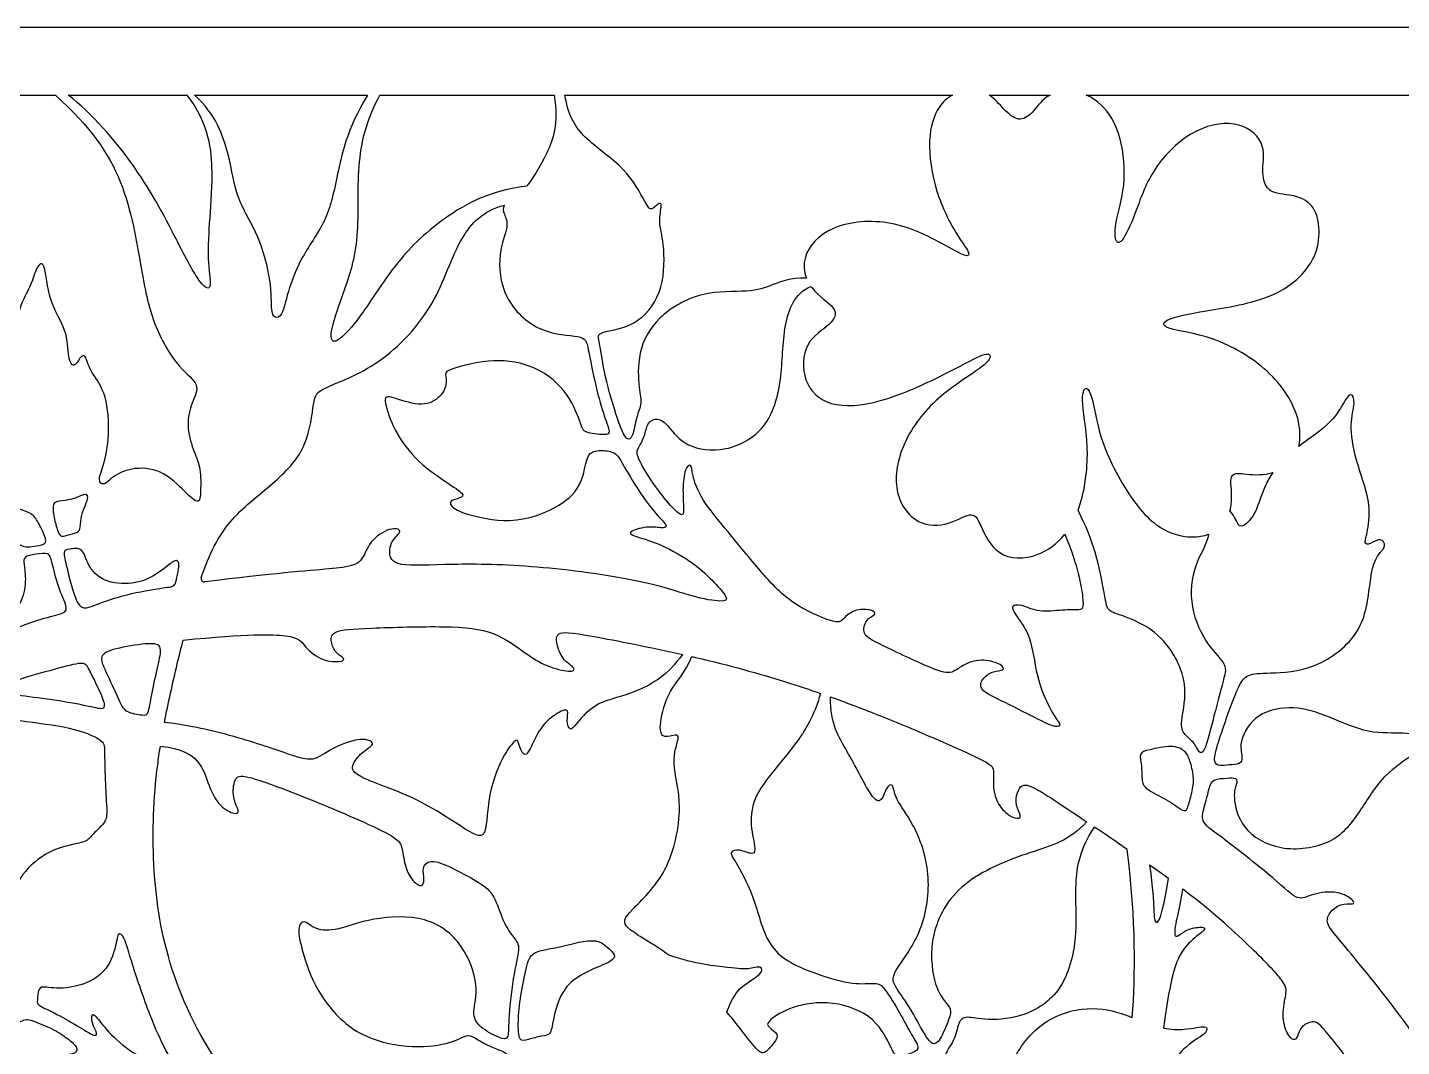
# Model space of a CAD drawing. Header units: millimetres. Extents: x -136 to 133, y -85 to 93.
# Drawn here: x -76.7 to -2.2, y 37.5 to 92.8 of the extents above; entities that cross this region are included whole.
import ezdxf

# ---------------------------------------------------------------- set-up
doc = ezdxf.new("R2010")
doc.units = ezdxf.units.MM
doc.header["$MEASUREMENT"] = 0
doc.layers.add('Default', color=18, linetype='Continuous')

msp = doc.modelspace()

# ---------------------------------------------------------------- linework, layer by layer
at = {"layer": 'Default', "color": 5}
for p, q in [((133.333, 92.785), (-136.318, 92.785)), ((-88.715, 89.12), (-75.163, 89.12)), ((-74.467, 89.12), (-68.038, 89.12)), ((-67.636, 89.12), (-58.26, 89.12)), ((-57.589, 89.12), (-48.144, 89.12)), ((-47.567, 89.12), (-26.559, 89.12)), ((-24.584, 89.12), (-21.269, 89.12)), ((-19.323, 89.12), (16.337, 89.12))]:
    msp.add_line(p, q, dxfattribs=at)
for centre, radius, start, end in [((-3.453, 64.715), 0.299, 315.44214, 117.58028), ((-67.095, 62.908), 0.18, 161.00762, 277.22475)]:
    msp.add_arc(centre, radius, start, end, dxfattribs=at)
for points in [[(-75.163, 89.12), (-73.258, 87.38), (-71.297, 84.578), (-70.494, 79.405), (-69.874, 76.489), (-68.382, 74.151), (-67.267, 73.468), (-67.788, 72.443), (-68.1, 71.277), (-67.703, 69.807), (-67.292, 69.042), (-67.292, 67.719), (-67.321, 66.911), (-67.909, 67.337), (-69.232, 68.778), (-70.923, 68.998), (-72.099, 68.454), (-72.54, 67.896), (-72.907, 68.219), (-72.51, 69.072), (-72.187, 70.909), (-72.437, 73.159), (-73.348, 74.173), (-73.539, 75.128), (-73.833, 74.923), (-74.157, 74.291), (-74.495, 74.761), (-74.485, 76.381), (-75.573, 77.909), (-75.72, 80.232), (-76.205, 79.835), (-76.455, 78.836), (-77.043, 77.851), (-77.161, 77.167), (-77.61, 76.622), (-78.548, 76.18), (-80.08, 76.184), (-82.388, 77.307), (-84.751, 77.193), (-86.531, 76.776), (-86.608, 77.224), (-85.68, 78.122), (-85.107, 80.056), (-85.512, 82), (-85.698, 83.006), (-85.559, 83.78), (-85.853, 83.672), (-86.209, 83.053), (-86.673, 83.935), (-87.292, 85.095), (-88.452, 86.555), (-88.762, 88.18), (-88.715, 89.12)], [(-58.26, 89.12), (-59.381, 87.252), (-59.941, 84.543), (-60.408, 82.302), (-61.996, 80.211), (-62.687, 78.063), (-62.873, 77.129), (-63.303, 76.98), (-63.49, 77.39), (-63.452, 79.221), (-64.274, 81.873), (-65.395, 83.46), (-65.675, 85.757), (-66.478, 88.092), (-67.636, 89.12)], [(-78.435, 65.877), (-78.878, 66.194), (-79.966, 66.761), (-81.432, 66.889), (-82.459, 66.722), (-82.41, 66.449), (-82.097, 65.862), (-82.899, 65.911), (-84.316, 65.471), (-85.538, 64.034), (-86.364, 62.849), (-86.888, 62.87), (-87.443, 64.389), (-87.568, 66.033), (-87.307, 67.426), (-88.04, 66.986), (-88.406, 65.939), (-88.595, 65.436), (-88.982, 65.751), (-89.947, 68.25), (-90.362, 70.028), (-90.427, 70.613), (-90.207, 71.132), (-89.168, 71.82), (-88.778, 71.236), (-88.545, 69.847), (-86.766, 68.484), (-84.131, 68.574), (-82.274, 70.003), (-81.339, 71.392), (-81.69, 71.457), (-82.183, 71.496), (-81.989, 72.041), (-80.811, 73.576), (-79.645, 74.248), (-79.851, 73.192), (-80.057, 70.793), (-79.303, 68.599), (-78.347, 67.093), (-77.014, 66.653), (-76.374, 66.4), (-76.081, 65.96), (-75.614, 64.961), (-75.734, 64.734), (-76.867, 64.561), (-77.307, 64.854), (-77.991, 65.559), (-78.435, 65.877)], [(-73.541, 66.883), (-73.611, 66.719), (-73.772, 66.404), (-73.823, 65.608), (-73.884, 65.429), (-74.593, 65.234), (-74.901, 65.157), (-75.055, 65.501), (-75.286, 66.347), (-75.322, 67.03), (-75.003, 67.117), (-74.285, 67.158), (-73.556, 67.543), (-73.352, 67.389), (-73.471, 67.047), (-73.541, 66.883)], [(-75.307, 63.597), (-75.226, 63.283), (-74.976, 62.243), (-74.417, 61.212), (-74.822, 60.99), (-76.344, 60.634), (-77.471, 60.104), (-77.982, 60.075), (-77.886, 60.557), (-77.163, 61.25), (-76.729, 62.455), (-76.845, 63.611), (-76.941, 64.045), (-76.489, 64.218), (-75.573, 64.314), (-75.458, 64.122), (-75.387, 63.91), (-75.307, 63.597)], [(-69.673, 62.352), (-70.164, 62.277), (-71.626, 62.006), (-73.2, 61.398), (-73.78, 61.205), (-74.185, 61.997), (-74.63, 63.832), (-74.746, 64.44), (-74.485, 64.488), (-73.635, 64.633), (-73.471, 63.619), (-72.601, 62.702), (-70.96, 62.557), (-69.704, 63.059), (-68.709, 63.957), (-68.468, 63.861), (-68.468, 63.455), (-68.632, 62.798), (-68.68, 62.46), (-69.183, 62.428), (-69.673, 62.352)], [(-69.581, 58.314), (-69.675, 57.901), (-69.913, 56.868), (-70.128, 55.496), (-70.331, 55.496), (-71.44, 55.638), (-71.702, 56.294), (-72.48, 57.979), (-72.837, 58.73), (-72.074, 59.112), (-70.104, 59.431), (-69.353, 59.348), (-69.488, 58.728), (-69.581, 58.314)], [(-73.711, 56.071), (-74.217, 56.173), (-75.631, 56.411), (-77.625, 56.633), (-78.039, 56.845), (-77.442, 57.403), (-75.081, 58.011), (-73.607, 58.435), (-73.395, 58.107), (-72.884, 57.066), (-72.403, 56.006), (-72.595, 55.794), (-73.206, 55.968), (-73.711, 56.071)], [(-13.58, 51.409), (-13.641, 51.13), (-13.826, 50.464), (-13.896, 50.317), (-14.13, 50.317), (-14.912, 50.942), (-16.214, 51.524), (-16.31, 51.984), (-16.301, 52.809), (-16.484, 53.46), (-16.006, 53.608), (-14.634, 53.912), (-13.922, 53.573), (-13.705, 53.095), (-13.462, 52.14), (-13.52, 51.689), (-13.58, 51.409)], [(-17.094, 48.224), (-17.727, 48.66), (-18.339, 49.076), (-18.881, 49.441)], [(-16.825, 39.11), (-16.65, 41.497), (-16.615, 44.25), (-17.094, 48.224)], [(-14.866, 46.648), (-15.197, 46.89), (-15.54, 47.135), (-15.886, 47.381)], [(-69.689, 36.547), (-70.082, 36.741), (-71.215, 37.273), (-72.505, 38.521), (-73.079, 39.367), (-73.244, 39.227), (-73.145, 38.693), (-72.858, 38.217), (-73.022, 38.077), (-73.597, 38.439), (-74.952, 39.244), (-76.155, 39.79), (-76.155, 39.96), (-76.095, 40.752), (-75.797, 40.794), (-74.478, 40.598), (-72.509, 41.317), (-71.864, 42.882), (-71.82, 43.793), (-71.43, 43.572), (-71.094, 42.228), (-70.01, 39.071), (-69.152, 37.196), (-68.445, 36.135), (-68.861, 36.108), (-69.297, 36.353), (-69.689, 36.547)]]:
    msp.add_open_spline(points, degree=3, dxfattribs=at)
for points, knots in [([(-68.038, 89.12), (-66.827, 87.555), (-66.601, 84.635), (-66.858, 82.139), (-66.933, 79.87), (-66.646, 78.508), (-67.236, 78.69), (-68.34, 80.732), (-70.64, 85.27), (-73.211, 88.114), (-74.467, 89.12)], [1424.28093, 1424.28093, 1424.28093, 1424.28093, 1427.349449, 1430.417969, 1433.486489, 1436.555009, 1439.623529, 1442.692049, 1445.760569, 1448.82909, 1448.82909, 1448.82909, 1448.82909]), ([(-49.648, 84.18), (-51.778, 83.922), (-54.741, 82.159), (-56.916, 79.814), (-58.56, 77.173), (-59.745, 75.81), (-60.263, 75.673), (-60.236, 76.45), (-59.65, 78.181), (-58.6, 81.043), (-58.919, 85.217), (-58.322, 87.768), (-57.589, 89.12)], [168.584076, 168.584076, 168.584076, 168.584076, 171.226488, 174.160669, 177.09485, 180.029032, 182.963213, 185.897394, 188.831575, 191.765757, 194.699938, 197.431961, 197.431961, 197.431961, 197.431961]), ([(-48.144, 89.12), (-47.891, 87.516), (-48.543, 85.817), (-49.331, 84.552), (-49.648, 84.18)], [165.52806, 165.52806, 165.52806, 165.52806, 166.999797, 168.584076, 168.584076, 168.584076, 168.584076]), ([(-34.482, 79.2), (-35.361, 79.204), (-36.429, 78.793), (-37.461, 78.396), (-40.167, 78.568), (-42.659, 77.108), (-43.671, 75.159), (-43.553, 73.044), (-43.357, 72.434), (-43.699, 71.71), (-43.878, 70.536), (-44.193, 70.359), (-44.557, 71.047), (-45.393, 73.684), (-45.648, 75.621), (-45.835, 76.162), (-45.373, 76.31), (-43.504, 76.664), (-42.134, 78.599), (-42.188, 81.261), (-42.519, 82.233), (-42.268, 83.286), (-42.489, 83.266), (-42.89, 82.845), (-43.11, 83.065), (-44.196, 85.207), (-46.575, 86.687), (-47.368, 87.955), (-47.567, 89.12)], [1597.340394, 1597.340394, 1597.340394, 1597.340394, 1598.709361, 1600.260651, 1601.811942, 1603.363233, 1604.914524, 1606.465815, 1608.017106, 1609.568397, 1611.119688, 1612.670979, 1614.22227, 1615.773561, 1617.324852, 1618.876143, 1620.427434, 1621.978725, 1623.530016, 1625.081307, 1626.632598, 1628.183889, 1629.73518, 1631.28647, 1632.837761, 1634.389052, 1635.940343, 1637.305257, 1637.305257, 1637.305257, 1637.305257]), ([(-26.559, 89.12), (-26.849, 88.971), (-27.403, 88.466), (-27.982, 86.848), (-27.541, 83.807), (-26.297, 81.417), (-25.555, 80.519), (-25.777, 80.284), (-26.883, 80.961), (-29.811, 82.458), (-33.285, 82.171), (-34.698, 80.541), (-34.618, 79.55), (-34.482, 79.2)], [1586.942166, 1586.942166, 1586.942166, 1586.942166, 1587.693738, 1588.693738, 1589.693738, 1590.693738, 1591.693738, 1592.693738, 1593.693738, 1594.693738, 1595.693738, 1596.693738, 1597.340394, 1597.340394, 1597.340394, 1597.340394]), ([(-21.269, 89.12), (-21.338, 89.086), (-21.773, 88.835), (-22.229, 88.082), (-22.993, 87.64), (-23.708, 88.246), (-24.275, 88.919), (-24.584, 89.12)], [105.671975, 105.671975, 105.671975, 105.671975, 105.848688, 106.848688, 107.848688, 108.848688, 109.639872, 109.639872, 109.639872, 109.639872]), ([(-7.806, 70.075), (-7.702, 70.52), (-7.732, 71.894), (-9.276, 74.296), (-12.498, 76.142), (-15.358, 76.446), (-15.078, 77.006), (-13.212, 77.379), (-8.884, 78.017), (-6.44, 80.411), (-6.787, 83.596), (-8.921, 83.714), (-9.574, 83.993), (-9.854, 84.964), (-9.518, 86.605), (-11.16, 87.856), (-12.859, 87.466), (-13.646, 86.999), (-14.432, 86.532), (-15.879, 85.055), (-16.657, 82.618), (-17.457, 80.933), (-17.796, 81.212), (-17.737, 82.355), (-17.102, 84.403), (-17.451, 87.31), (-18.413, 88.61), (-19.103, 89.024), (-19.323, 89.12)], [454.635345, 454.635345, 454.635345, 454.635345, 455.25126, 456.25126, 457.25126, 458.25126, 459.25126, 460.25126, 461.25126, 462.25126, 463.25126, 464.25126, 465.25126, 466.25126, 467.25126, 468.25126, 469.25126, 469.25126, 469.25126, 470.25126, 471.25126, 472.25126, 473.25126, 474.25126, 475.25126, 476.25126, 477.25126, 477.700734, 477.700734, 477.700734, 477.700734]), ([(-67.265, 62.966), (-67.242, 63.034), (-66.749, 64.442), (-65.787, 66.225), (-63.097, 68.197), (-61.43, 70.08), (-61.179, 72.716), (-60.945, 73.184), (-57.628, 74.314), (-54.4, 77.757), (-53.494, 81.268), (-51.997, 82.855), (-50.839, 83.155)], [653.542585, 653.542585, 653.542585, 653.542585, 653.742213, 657.744451, 661.746689, 665.748927, 669.751164, 673.753402, 677.75564, 681.757878, 685.760116, 688.792704, 688.792704, 688.792704, 688.792704]), ([(-50.839, 83.155), (-50.841, 83.15), (-50.925, 82.99), (-50.896, 82.703), (-50.547, 82.068), (-51.214, 80.64), (-51.023, 78.102), (-48.933, 76.108), (-46.483, 76.108), (-46.346, 75.627), (-45.901, 73.254), (-45.397, 71.594), (-45.076, 70.791), (-45.312, 70.684), (-46.575, 70.791), (-46.661, 71.22), (-47.432, 73.168), (-49.359, 74.614), (-51.768, 74.838), (-53.909, 74.217), (-54.091, 74.035), (-53.909, 73.447), (-54.337, 72.644), (-55.385, 72.181), (-57.098, 72.83), (-57.422, 72.765), (-56.968, 71.207), (-55.774, 69.365), (-53.879, 68.058), (-52.946, 67.467), (-53.197, 67.262), (-53.856, 67.149), (-53.742, 66.728), (-52.582, 66.273), (-49.91, 65.807), (-46.749, 67.342), (-46.447, 69.218), (-46.22, 69.821), (-45.446, 69.878), (-44.741, 69.741), (-44.457, 69.116), (-43.411, 67.41), (-42.552, 66.302), (-42.014, 65.81), (-42.112, 65.583), (-42.961, 65.784), (-44.151, 65.474), (-43.984, 65.227), (-42.414, 64.852), (-40.461, 63.688), (-39.455, 62.702), (-38.654, 61.8), (-38.945, 61.618), (-40.554, 61.864), (-43.264, 62.837), (-49.314, 63.652), (-53.882, 63.724), (-56.855, 63.508), (-57.142, 64.327), (-56.898, 65.088), (-56.294, 65.519), (-56.97, 65.735), (-58.202, 64.951), (-58.538, 63.731), (-59.468, 63.461), (-63.397, 63.195), (-67.072, 62.729)], [552.306824, 552.306824, 552.306824, 552.306824, 552.350389, 553.952106, 555.553823, 557.155539, 558.757256, 560.358973, 561.960689, 563.562406, 565.164123, 566.765839, 568.367556, 569.969273, 571.570989, 573.172706, 574.774423, 576.376139, 577.977856, 579.579573, 581.18129, 582.783006, 584.384723, 585.98644, 587.588156, 589.189873, 590.79159, 592.393306, 593.995023, 595.59674, 597.198456, 598.800173, 600.40189, 602.003606, 603.605323, 605.20704, 606.808756, 608.410473, 610.01219, 611.613907, 613.215623, 614.81734, 616.419057, 618.020773, 619.62249, 621.224207, 622.825923, 624.42764, 626.029357, 627.631073, 629.23279, 630.834507, 632.436223, 634.03794, 635.639657, 637.241373, 638.84309, 640.444807, 642.046524, 643.64824, 645.249957, 646.851674, 648.45339, 650.055107, 651.656824, 653.177478, 653.177478, 653.177478, 653.177478]), ([(-20.478, 65.311), (-19.756, 63.567), (-19.38, 61.303), (-19.602, 61.199), (-20.566, 61.23), (-21.898, 61.046), (-22.863, 61.536), (-23.506, 61.46), (-22.986, 60.74), (-22.251, 59.668), (-22.021, 57.325), (-21.04, 55.364), (-20.653, 54.991), (-20.911, 54.797), (-21.684, 55.145), (-23.836, 56.267), (-25.228, 56.885), (-24.906, 57.555), (-24.365, 57.916), (-23.72, 57.916), (-23.836, 58.238), (-24.867, 58.586), (-25.963, 58.303), (-26.581, 57.723), (-27.354, 57.852), (-30.778, 59.469), (-31.486, 59.876), (-31.275, 60.735), (-30.702, 60.931), (-30.778, 61.188), (-31.682, 61.308), (-32.435, 60.856), (-32.616, 60.479), (-33.294, 60.63), (-35.374, 61.564), (-36.927, 63.222), (-38.767, 65.512), (-40.238, 67.24), (-40.697, 68.619), (-40.697, 69.17), (-41.065, 68.95), (-41.212, 67.718), (-41.083, 66.431), (-41.249, 66.284), (-41.856, 66.836), (-42.945, 68.257), (-43.775, 69.693), (-43.561, 69.986), (-43.189, 70.748), (-43.119, 71.377), (-42.554, 71.676), (-41.968, 71.237), (-41.098, 70.015), (-38.861, 69.703), (-36.558, 70.907), (-35.741, 73.68), (-35.809, 76.533), (-35.135, 78.36), (-34.236, 78.748)], [235.798216, 235.798216, 235.798216, 235.798216, 237.002115, 238.352129, 239.702142, 241.052156, 242.402169, 243.752183, 245.102196, 246.452209, 247.802223, 249.152236, 250.50225, 251.852263, 253.202277, 254.55229, 255.902304, 257.252317, 258.60233, 259.952344, 261.302357, 262.652371, 264.002384, 265.352398, 266.702411, 268.052424, 269.402438, 270.752451, 272.102465, 273.452478, 274.802492, 276.152505, 277.502519, 278.852532, 280.202545, 281.552559, 282.902572, 284.252586, 285.602599, 286.952613, 288.302626, 289.652639, 291.002653, 292.352666, 293.70268, 295.052693, 296.402707, 297.75272, 299.102734, 300.452747, 301.80276, 303.152774, 304.502787, 305.852801, 307.202814, 308.552828, 309.902841, 311.098423, 311.098423, 311.098423, 311.098423]), ([(-34.236, 78.748), (-34.216, 78.72), (-33.84, 78.223), (-32.691, 77.556), (-33.057, 76.681), (-34.65, 75.793), (-34.755, 73.547), (-33.344, 72.136), (-30.576, 72.332), (-27.154, 73.86), (-24.96, 75.101), (-24.437, 75.114), (-24.568, 74.552), (-27.311, 72.92), (-29.288, 70.533), (-29.892, 67.682), (-28.672, 65.846), (-26.938, 65.679), (-25.462, 66.616), (-25.115, 66.013), (-24.255, 63.992), (-22.145, 63.915), (-20.9, 64.785), (-20.478, 65.311)], [311.098423, 311.098423, 311.098423, 311.098423, 311.157563, 312.157563, 313.157563, 314.157563, 315.157563, 316.157563, 317.157563, 318.157563, 319.157563, 320.157563, 321.157563, 322.157563, 323.157563, 324.157563, 325.157563, 326.157563, 327.157563, 328.157563, 329.157563, 330.157563, 330.850738, 330.850738, 330.850738, 330.850738]), ([(-19.762, 66.615), (-19.428, 67.526), (-19.072, 69.953), (-19.674, 72.675), (-19.319, 73.532), (-18.915, 72.553), (-18.548, 70.072), (-16.477, 66.426), (-14.645, 65.143), (-13.234, 65.106), (-12.688, 65.321)], [161.402903, 161.402903, 161.402903, 161.402903, 162.241469, 163.241469, 164.241469, 165.241469, 166.241469, 167.241469, 168.241469, 169.187696, 169.187696, 169.187696, 169.187696]), ([(-3.591, 64.98), (-3.7, 64.923), (-4.053, 64.738), (-4.285, 64.772), (-4.071, 65.379), (-3.867, 67.045), (-4.778, 69.404), (-5.068, 71.355), (-4.703, 72.48), (-4.971, 73.124), (-5.454, 72.287), (-6.099, 71.257), (-7.333, 70.431), (-7.806, 70.075)], [441.159184, 441.159184, 441.159184, 441.159184, 441.762178, 443.089951, 444.417724, 445.745497, 447.07327, 448.401043, 449.728816, 451.056589, 452.384362, 453.712135, 454.635345, 454.635345, 454.635345, 454.635345]), ([(-9.217, 68.658), (-9.368, 68.432), (-9.786, 67.669), (-10.088, 66.46), (-10.764, 65.731), (-11.09, 65.69), (-11.225, 66.212), (-11.54, 66.578)], [21.258285, 21.258285, 21.258285, 21.258285, 21.812474, 23.140247, 24.46802, 25.795793, 26.926627, 26.926627, 26.926627, 26.926627]), ([(-11.54, 66.578), (-11.528, 66.617), (-11.363, 67.215), (-11.612, 68.474), (-11.164, 68.698), (-10.158, 68.472), (-9.394, 68.607), (-9.217, 68.658)], [26.926627, 26.926627, 26.926627, 26.926627, 26.995744, 27.995744, 28.995744, 29.995744, 30.299474, 30.299474, 30.299474, 30.299474]), ([(-12.688, 65.321), (-12.8, 64.752), (-13.466, 63.768), (-13.826, 61.658), (-12.914, 59.388), (-11.676, 58.254), (-11.807, 57.707), (-12.522, 55.003), (-12.921, 53.397), (-13.232, 53.447), (-13.443, 54.044), (-14.19, 54.567), (-14.165, 55.289), (-13.745, 57.426), (-15.145, 59.87), (-17.017, 60.825), (-18.135, 61.1), (-18.249, 61.541), (-18.704, 64.162), (-19.319, 65.745), (-19.762, 66.615)], [130.773873, 130.773873, 130.773873, 130.773873, 131.981109, 133.734364, 135.487619, 137.240874, 138.994129, 140.747384, 142.50064, 144.253895, 146.00715, 147.760405, 149.51366, 151.266915, 153.02017, 154.773425, 156.52668, 158.279935, 160.03319, 161.402903, 161.402903, 161.402903, 161.402903]), ([(-1.493, 54.417), (-1.664, 54.474), (-2.333, 54.588), (-3.983, 54.432), (-6.218, 55.462), (-8.035, 56.069), (-10.163, 55.652), (-11.089, 54.033), (-10.811, 53.182), (-10.977, 52.812), (-11.597, 52.83), (-12.088, 52.719), (-12.476, 52.932), (-12.199, 53.95), (-11.644, 55.56), (-11.073, 57.128), (-10.605, 57.763), (-9.591, 57.78), (-6.928, 57.877), (-4.212, 59.967), (-3.964, 62.829), (-3.717, 64.02), (-3.24, 64.505)], [587.322164, 587.322164, 587.322164, 587.322164, 588.250308, 590.126383, 592.002457, 593.878531, 595.754606, 597.63068, 599.506754, 601.382828, 603.258903, 605.134977, 607.011051, 608.887126, 610.7632, 612.639274, 614.515349, 616.391423, 618.267497, 620.143572, 622.019646, 623.89572, 623.89572, 623.89572, 623.89572]), ([(-68.245, 59.577), (-64.722, 59.91), (-62.093, 59.894), (-61.77, 59.346), (-60.883, 58.459), (-59.673, 58.362), (-59.431, 58.572), (-59.947, 58.814), (-60.238, 59.378), (-60.27, 60.104), (-58.512, 60.217), (-53.734, 60.368), (-51.336, 60.105), (-49.637, 58.792), (-48.587, 58.144), (-47.187, 57.794), (-46.924, 58.039), (-47.659, 58.442), (-48.009, 59.265), (-48.097, 60.052), (-46.972, 59.985), (-42.921, 59.18), (-41.198, 58.795)], [385.647084, 385.647084, 385.647084, 385.647084, 387.565855, 389.484627, 391.403399, 393.32217, 395.240942, 397.159714, 399.078485, 400.997257, 402.916029, 404.8348, 406.753572, 408.672344, 410.591115, 412.509887, 414.428659, 416.34743, 418.266202, 420.184974, 422.103745, 423.787905, 423.787905, 423.787905, 423.787905]), ([(-69.256, 55.115), (-69.055, 56.174), (-68.716, 57.674), (-68.353, 59.15), (-68.245, 59.577)], [382.353722, 382.353722, 382.353722, 382.353722, 384.676861, 385.647084, 385.647084, 385.647084, 385.647084]), ([(-41.198, 58.795), (-41.967, 57.707), (-43.724, 56.629), (-45.903, 56.275), (-47.031, 54.931), (-47.282, 54.609), (-47.515, 55.182), (-47.3, 55.863), (-47.873, 55.737), (-48.948, 54.877), (-49.485, 53.498), (-49.79, 53.229), (-50.112, 54.018), (-50.112, 54.286), (-50.775, 53.624), (-51.78, 51.329), (-51.765, 48.724), (-52.585, 49.027), (-55.65, 51.159), (-59.262, 52.221), (-59.049, 52.98), (-58.382, 53.648), (-57.775, 53.951), (-58.442, 54.346), (-60.263, 53.739), (-61.174, 52.919), (-62.388, 53.344), (-65.939, 54.558), (-68.367, 55.013), (-69.256, 55.115)], [339.040824, 339.040824, 339.040824, 339.040824, 340.594452, 342.200577, 343.806703, 345.412829, 347.018955, 348.62508, 350.231206, 351.837332, 353.443458, 355.049584, 356.655709, 358.261835, 359.867961, 361.474087, 363.080212, 364.686338, 366.292464, 367.89859, 369.504716, 371.110841, 372.716967, 374.323093, 375.929219, 377.535345, 379.14147, 380.747596, 382.353722, 382.353722, 382.353722, 382.353722]), ([(-41.931, 42.487), (-42.816, 43.143), (-44.613, 44.05), (-44.222, 44.741), (-41.889, 46.848), (-41.092, 50.747), (-41.889, 53.024), (-41.262, 54.447), (-41.661, 54.447), (-42.372, 54.191), (-42.458, 55.159), (-41.936, 56.932), (-41.089, 57.771), (-40.684, 58.679)], [412.983733, 412.983733, 412.983733, 412.983733, 414.650403, 416.317073, 417.983743, 419.650413, 421.317083, 422.983753, 424.650423, 426.317093, 427.983763, 429.650433, 430.899433, 430.899433, 430.899433, 430.899433]), ([(-40.684, 58.679), (-40.619, 58.664), (-38.651, 58.211), (-36.491, 57.608), (-34.348, 56.903), (-33.718, 56.685)], [430.899433, 430.899433, 430.899433, 430.899433, 430.964753, 432.883524, 433.648059, 433.648059, 433.648059, 433.648059]), ([(-33.718, 56.685), (-34.046, 55.479), (-35.144, 53.694), (-37.27, 51.432), (-37.595, 49.719), (-37.198, 48.242), (-37.324, 47.881), (-38.135, 48.278), (-38.712, 48.097), (-38.316, 47.611), (-37.198, 45.502), (-36.604, 42.528), (-33.774, 41.393), (-31.889, 40.864), (-30.649, 41.019), (-30.308, 40.833), (-29.354, 39.278), (-28.858, 38.27), (-28.305, 37.468), (-28.622, 37.21), (-29.671, 36.877), (-29.87, 37.493), (-30.836, 39.324), (-33.417, 40.123), (-35.581, 39.624), (-36.664, 38.841), (-36.58, 38.625), (-35.937, 38.181), (-36.188, 37.809), (-36.81, 37.014), (-37.216, 37.438), (-37.945, 38.351), (-38.534, 39.111), (-38.787, 39.416)], [346.974636, 346.974636, 346.974636, 346.974636, 348.360362, 350.027032, 351.693702, 353.360372, 355.027042, 356.693712, 358.360382, 360.027051, 361.693721, 363.360391, 365.027061, 366.693731, 368.360401, 370.027071, 371.693741, 373.360411, 375.027081, 376.693751, 378.360421, 380.027091, 381.693761, 383.360431, 385.027101, 386.693771, 388.360441, 390.027111, 391.693781, 393.360451, 395.027121, 396.69379, 397.599706, 397.599706, 397.599706, 397.599706]), ([(-19.296, 49.721), (-20.211, 48.694), (-22.382, 48.125), (-26.329, 46.529), (-27.879, 43.557), (-27.603, 40.861), (-26.947, 39.918), (-26.619, 39.59), (-26.704, 39.128), (-27.251, 37.792), (-27.676, 37.549), (-28.247, 38.485), (-29.109, 40.1), (-29.947, 41.072), (-29.62, 41.74), (-28.05, 43.899), (-27.673, 47.175), (-28.738, 49.812), (-29.72, 50.959), (-29.77, 51.909), (-30.179, 51.581), (-30.425, 50.68), (-30.998, 51.04), (-32.13, 53.41), (-33.197, 55.035), (-33.17, 56.492)], [202.342236, 202.342236, 202.342236, 202.342236, 204.03838, 205.944141, 207.849902, 209.755663, 211.661424, 213.567185, 215.472946, 217.378707, 219.284468, 221.190228, 223.095989, 225.00175, 226.907511, 228.813272, 230.719033, 232.624794, 234.530555, 236.436316, 238.342077, 240.247838, 242.153599, 244.05936, 245.682237, 245.682237, 245.682237, 245.682237]), ([(-33.17, 56.492), (-32.384, 56.212), (-29.872, 55.266), (-24.619, 52.995), (-24.288, 52.641), (-24.399, 51.707), (-24.19, 50.731), (-23.493, 49.992), (-22.865, 49.852), (-22.893, 50.131), (-23.2, 50.787), (-23.005, 51.498), (-22.754, 51.763), (-22.196, 51.665), (-20.916, 50.811), (-19.358, 49.763), (-19.296, 49.721)], [178.304697, 178.304697, 178.304697, 178.304697, 179.239596, 181.158368, 183.077139, 184.995911, 186.914683, 188.833454, 190.752226, 192.670998, 194.589769, 196.508541, 198.427313, 200.346084, 202.264856, 202.342236, 202.342236, 202.342236, 202.342236]), ([(-80.798, 55.618), (-80.445, 55.623), (-79.202, 55.552), (-77.134, 55.191), (-74.224, 54.866), (-72.521, 54.157), (-72.501, 53.67), (-72.502, 53.217), (-72.492, 52.785), (-72.482, 52.354), (-72.441, 51.079), (-72.319, 49.861), (-72.709, 49.471), (-73.257, 48.923), (-73.501, 48.582), (-75.328, 48.338), (-76.948, 47.059), (-77.605, 45.634), (-78.093, 45.841), (-78.702, 46.572), (-78.409, 48.704), (-78.677, 50.47), (-78.945, 50.324), (-79.25, 49.8), (-79.798, 50.251), (-80.803, 52.327), (-81.001, 53.589), (-81.001, 54.12)], [111.210228, 111.210228, 111.210228, 111.210228, 111.600866, 112.600866, 113.600866, 114.600866, 115.600866, 116.600866, 116.600866, 116.600866, 117.600866, 118.600866, 119.600866, 120.600866, 121.600866, 122.600866, 123.600866, 124.600866, 125.600866, 126.600866, 127.600866, 128.600866, 129.600866, 130.600866, 131.600866, 132.600866, 133.457558, 133.457558, 133.457558, 133.457558]), ([(-65.264, 35.192), (-65.588, 35.584), (-67.313, 37.843), (-69.264, 42.175), (-69.981, 47.404), (-69.842, 51.333), (-69.533, 53.491), (-69.48, 53.827)], [227.436869, 227.436869, 227.436869, 227.436869, 228.296015, 232.298253, 236.300491, 240.302728, 241.040203, 241.040203, 241.040203, 241.040203]), ([(-69.48, 53.827), (-68.286, 53.695), (-67.23, 53.009), (-66.879, 51.634), (-66.287, 50.513), (-65.358, 50.081), (-65.166, 50.273), (-65.598, 50.994), (-65.486, 52.147), (-65.038, 52.307), (-62.764, 51.522), (-58.758, 49.87), (-56.709, 48.878), (-56.374, 48.464), (-56.262, 47.343), (-55.894, 46.575), (-55.301, 46.094), (-55.141, 46.575), (-55.333, 47.247), (-54.901, 47.695), (-54.02, 47.423), (-52.046, 46.368), (-51.374, 45.775), (-50.942, 44.334), (-50.381, 43.454), (-49.933, 43.053), (-50.333, 41.692), (-50.652, 38.979), (-50.575, 37.912), (-51.033, 37.942), (-52.252, 38.598), (-52.633, 39.314), (-52.176, 40.731), (-53.014, 43.124), (-54.974, 44.695), (-58.137, 44.533), (-59.921, 43.803), (-61.137, 43.836), (-61.705, 44.484), (-62.078, 44.014), (-61.835, 42.83), (-61.105, 40.559), (-59.126, 38.208), (-56.369, 37.445), (-54.017, 37.591), (-52.914, 38.159), (-52.639, 38.159), (-51.86, 37.64), (-51.017, 37.316), (-50.692, 37.202), (-50.595, 36.391), (-50.449, 35.175), (-50.449, 34.769), (-51.13, 34.834), (-53.969, 35.694), (-58.731, 36.37), (-62.161, 35.862), (-63.123, 35.675)], [241.040203, 241.040203, 241.040203, 241.040203, 242.160122, 243.460122, 244.760122, 246.060122, 247.360122, 248.660122, 249.960122, 251.260122, 252.560122, 253.860122, 254.860122, 255.860122, 256.860122, 257.860122, 258.860122, 259.860122, 260.860122, 261.860122, 262.860122, 263.860122, 264.860122, 265.860122, 266.860122, 267.860122, 268.860122, 269.860122, 270.860122, 271.860122, 272.860122, 273.860122, 274.860122, 275.860122, 276.860122, 277.860122, 278.860122, 279.860122, 280.860122, 281.860122, 282.860122, 283.860122, 284.860122, 285.860122, 286.860122, 287.860122, 288.860122, 289.860122, 290.860122, 291.860122, 292.860122, 293.860122, 294.860122, 295.860122, 296.860122, 297.860122, 298.239533, 298.239533, 298.239533, 298.239533]), ([(-1.493, 38.06), (-1.729, 38.402), (-2.953, 40.126), (-5.801, 43.57), (-6.345, 44.212), (-6.197, 44.805), (-5.542, 45.324), (-4.801, 45.237), (-4.776, 45.422), (-5.616, 46.003), (-7.123, 45.842), (-7.84, 45.361), (-8.877, 46.46), (-12.062, 48.977), (-13.147, 49.685), (-12.941, 50.428), (-12.633, 51.661), (-12.461, 52.061), (-11.662, 52.084), (-11.148, 52.141), (-11.148, 51.741), (-11.399, 51.262), (-11.011, 49.336), (-8.904, 48.047), (-5.895, 48.434), (-4.498, 50.196), (-3.24, 52.346), (-1.927, 53.144), (-1.521, 53.481), (-1.493, 53.505)], [757.656998, 757.656998, 757.656998, 757.656998, 758.148937, 760.025011, 761.901086, 763.77716, 765.653234, 767.529309, 769.405383, 771.281457, 773.157532, 775.033606, 776.90968, 778.785755, 780.661829, 782.537903, 784.413978, 786.290052, 788.166126, 790.042201, 791.918275, 793.794349, 795.670424, 797.546498, 799.422572, 801.298646, 803.174721, 805.050795, 805.200554, 805.200554, 805.200554, 805.200554]), ([(-18.881, 49.441), (-19.691, 48.22), (-20.032, 46.118), (-19.728, 43.804), (-20.435, 40.567), (-22.588, 39.106), (-24.807, 38.936), (-25.866, 39.226), (-26.258, 38.901), (-26.429, 37.826), (-27.197, 36.972), (-26.566, 36.204), (-25.287, 34.525), (-24.604, 33.354), (-24.229, 32.54), (-23.741, 33.028), (-22.976, 33.598), (-23.253, 34.412), (-23.871, 35.99), (-22.114, 38.838), (-19.477, 39.782), (-17.837, 39.505), (-17.021, 39.189), (-16.825, 39.11)], [107.761349, 107.761349, 107.761349, 107.761349, 109.517677, 111.546805, 113.575932, 115.60506, 117.634187, 119.663315, 121.692442, 123.72157, 125.750697, 127.779825, 129.808952, 131.83808, 133.867208, 135.896335, 137.925463, 139.95459, 141.983718, 144.012845, 146.041973, 148.0711, 148.732428, 148.732428, 148.732428, 148.732428]), ([(-15.886, 47.381), (-15.71, 46.086), (-15.648, 44.704), (-15.606, 44.067), (-15.23, 44.458), (-14.866, 46.648)], [22.99734, 22.99734, 22.99734, 22.99734, 25.218126, 27.849706, 30.183976, 30.183976, 30.183976, 30.183976]), ([(-14.098, 46.078), (-14.253, 45.15), (-14.526, 44.075), (-14.556, 43.41), (-14.249, 43.604), (-13.716, 43.975), (-12.796, 44.056), (-12.942, 43.782), (-13.91, 43.136), (-14.642, 41.847), (-14.986, 39.598), (-15.134, 38.535)], [1138.058845, 1138.058845, 1138.058845, 1138.058845, 1138.860794, 1139.935794, 1141.010794, 1142.085794, 1143.160794, 1144.235794, 1145.310794, 1146.385794, 1147.162122, 1147.162122, 1147.162122, 1147.162122]), ([(-3.663, 34.81), (-4.525, 36.073), (-6.428, 38.507), (-6.922, 39.027), (-7.726, 38.653), (-7.864, 38.029), (-8.072, 37.822), (-8.446, 38.168), (-8.751, 39.235), (-8.465, 40.46), (-8.465, 40.945), (-10.101, 42.65), (-12.328, 44.737), (-14.069, 46.056), (-14.098, 46.078)], [1117.133291, 1117.133291, 1117.133291, 1117.133291, 1118.83879, 1120.757562, 1122.676334, 1124.595105, 1126.513877, 1128.432649, 1130.35142, 1132.270192, 1134.188964, 1136.107735, 1138.026507, 1138.058845, 1138.058845, 1138.058845, 1138.058845]), ([(-49.658, 41.756), (-49.752, 41.35), (-49.981, 40.297), (-50.118, 38.854), (-50.063, 37.755), (-49.583, 37.92), (-48.786, 38.126), (-48.305, 38.167), (-48.258, 38.799), (-47.659, 41.266), (-44.535, 42.21), (-44.905, 42.638), (-45.935, 43.468), (-47.941, 42.858), (-49.418, 42.735), (-49.564, 42.163), (-49.658, 41.756)], [0, 0, 0, 0, 1.747797, 3.495593, 5.24339, 6.991187, 8.738983, 10.48678, 12.234577, 13.982373, 15.73017, 17.477966, 17.903624, 19.225763, 20.97356, 22.721356, 22.721356, 22.721356, 22.721356]), ([(-38.787, 39.416), (-38.517, 40.164), (-38.01, 40.864), (-36.842, 41.454), (-36.868, 41.966), (-37.656, 41.704), (-38.352, 41.782), (-40.479, 42.006), (-41.931, 42.487)], [397.599706, 397.599706, 397.599706, 397.599706, 400.161006, 402.725551, 405.290097, 407.854642, 410.419188, 412.983733, 412.983733, 412.983733, 412.983733]), ([(-71.348, 33.266), (-72.384, 32.873), (-75.159, 31.702), (-77.081, 30.277), (-77.921, 29.57), (-78.216, 29.865), (-77.715, 31.56), (-77.051, 32.253), (-76.786, 32.002), (-76.639, 31.604), (-76.344, 31.781), (-76.241, 33.108), (-76.521, 35.025), (-77.326, 36.937), (-78.239, 37.882), (-77.91, 38.332), (-76.861, 39.081), (-76.486, 38.976), (-75.24, 38.491), (-74.529, 37.992), (-73.924, 37.507), (-74.03, 37.129), (-74.786, 37.084), (-74.892, 36.781), (-74.559, 36.63), (-73.143, 36.491), (-72.039, 36.155), (-71.57, 35.963)], [136.951722, 136.951722, 136.951722, 136.951722, 137.445396, 138.445396, 139.445396, 140.445396, 141.445396, 142.445396, 143.445396, 144.445396, 145.445396, 146.445396, 147.445396, 148.445396, 149.445396, 150.445396, 151.445396, 152.445396, 153.445396, 154.445396, 155.445396, 156.445396, 157.445396, 158.445396, 159.445396, 160.445396, 161.199389, 161.199389, 161.199389, 161.199389]), ([(-15.134, 38.535), (-14.743, 38.467), (-13.815, 38.435), (-12.674, 38.757), (-12.788, 38.204), (-14.009, 37.634), (-15.124, 36.108), (-15.558, 35.158), (-15.618, 35.024)], [994.705436, 994.705436, 994.705436, 994.705436, 996.116409, 998.145537, 1000.174664, 1002.203792, 1004.23292, 1004.56551, 1004.56551, 1004.56551, 1004.56551])]:
    msp.add_open_spline(points, degree=3, knots=knots, dxfattribs=at)

doc.saveas('drawing.dxf')
